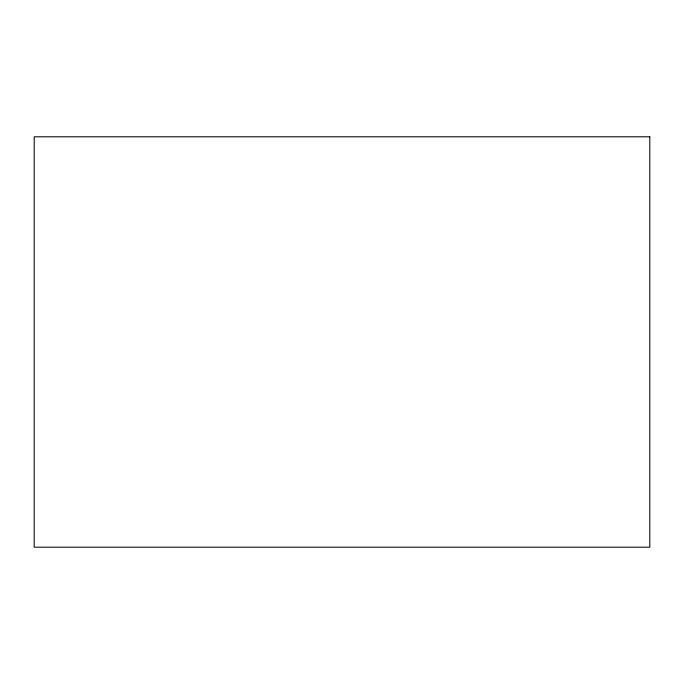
<?xml version="1.0" encoding="UTF-8"?>
<svg xmlns="http://www.w3.org/2000/svg" width="684" height="684" viewBox="0 0 684 684"><rect width="100%" height="100%" fill="white"/><g stroke="black" fill="none" stroke-linecap="round" stroke-linejoin="round"><path stroke-width="1.03" d="M649.8 136.8L34.2 136.8L34.2 547.2L649.8 547.2L649.8 136.8"/></g></svg>
